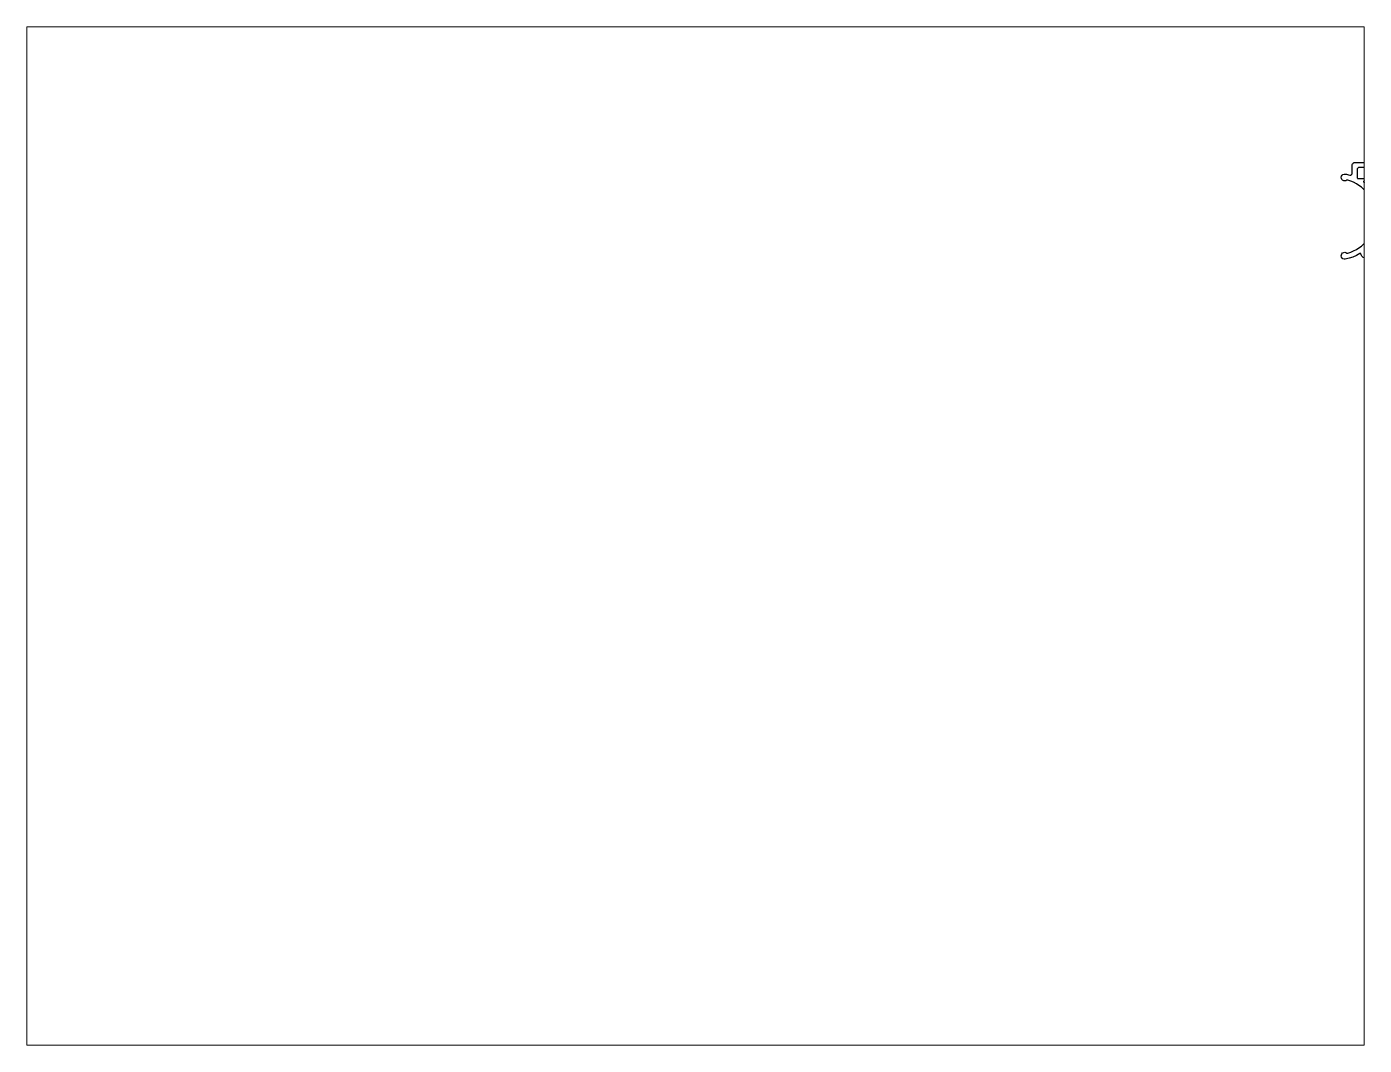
# Paper-space layout 'Layout1' of a CAD drawing. Extents: x 27 to 240, y 20 to 183.
# The model-space entities are those that its viewports show. They can reach past a viewport. Long polylines and large blocks are cut down to what shows.
import ezdxf

# ---------------------------------------------------------------- set-up
doc = ezdxf.new("R2010")
doc.units = 0
doc.header["$LTSCALE"] = 15
doc.layers.get('0').update_dxf_attribs({"linetype": 'CONTINUOUS'})

msp = doc.modelspace()

# ---------------------------------------------------------------- linework, layer by layer
at = {"color": 0, "ltscale": 0.001}
msp.add_lwpolyline([(386.02, 213.01), (384.21, 213.01, 0.414214), (383.81, 212.61), (383.81, 212.11, 0.414214), (384.21, 211.71), (384.86, 211.71, -0.414214), (385.26, 211.31), (385.26, 210.91, -0.414214), (384.86, 210.51), (383.81, 210.51, -0.367718), (382.42, 211.68, 0.534192), (382.12, 211.82, -0.091828), (377.88, 210.17, -1.499387), (378.37, 211.95, 0.24275), (378.64, 211.9, 0.749306), (378.64, 233.01, 0.24275), (378.37, 232.96, -1.499387), (377.88, 234.74, -0.027483), (379.21, 234.41, 0.504021), (379.86, 234.89), (379.86, 237.11, -0.414214), (380.86, 238.11), (383.86, 238.11, -0.414214), (384.36, 237.61), (384.36, 237.11, -0.414214), (383.86, 236.61), (381.86, 236.61, 0.414214), (381.36, 236.11), (381.36, 233.71, 0.275159), (381.51, 233.45, -0.000123), (381.52, 233.44, 0.124952), (381.66, 233.41), (383.2, 233.41, -0.618819), (383.44, 232.93), (383.26, 232.68, 0.407365), (383.31, 232.26, -0.127381), (387.09, 227.26, 0.666667)], format="xyb", dxfattribs=at)

psp = doc.layouts.get("Layout1")

# ---------------------------------------------------------------- viewports
at = {"layer": '0', "color": 0, "linetype": 'BYBLOCK', "ltscale": 0.05}
psp.add_viewport(center=(133.35, 101.6), size=(213.36, 162.56), view_center_point=(190.51, 130.3), view_height=293.8955, dxfattribs=at)

doc.saveas('drawing.dxf')
